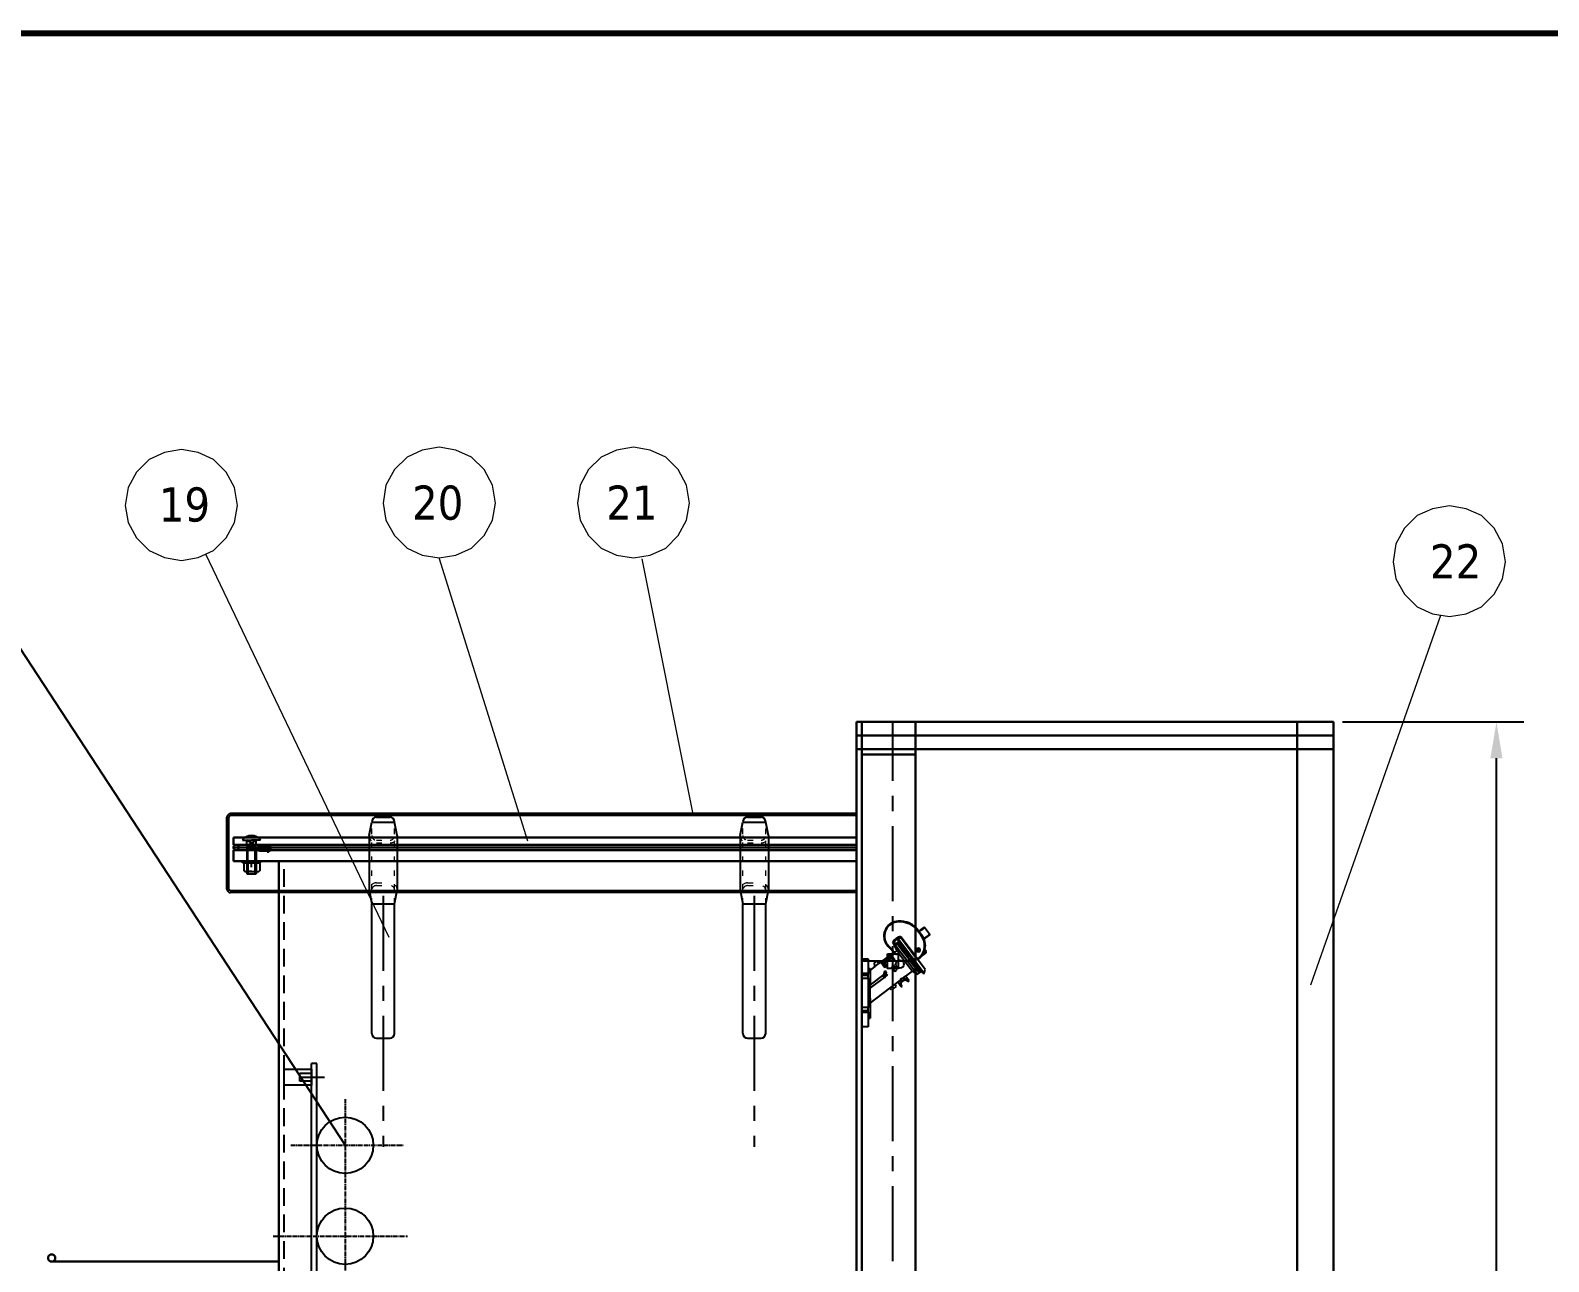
# Model space of a CAD drawing. Header units: millimetres. Extents: x 116956 to 138384, y -169944 to -162492.
# Drawn here: x 120085 to 121756, y -165932 to -164577 of the extents above; entities that cross this region are included whole.
import ezdxf

# ---------------------------------------------------------------- set-up
doc = ezdxf.new("R2010")
doc.units = ezdxf.units.MM
doc.header["$LTSCALE"] = 13
for name, pattern in [('ACAD_ISO03W100', [1.18, 0.47, -0.71]), ('CENTER', [50.8, 31.75, -6.35, 6.35, -6.35]), ('CENTER2', [1.125, 0.75, -0.125, 0.125, -0.125]), ('CENTERX2', [101.6, 63.5, -12.7, 12.7, -12.7]), ('DASHED', [0.75, 0.5, -0.25])]:
    doc.linetypes.add(name, pattern=pattern)
doc.layers.get('0').update_dxf_attribs({"color": 1, "linetype": 'CENTER'})
for name, color, linetype in [('1', 4, 'Continuous'), ('1轮廓实线层', 7, 'Continuous'), ('2细线层', 4, 'Continuous'), ('3中心线层', 1, 'CENTER'), ('4虚线层', 6, 'DASHED'), ('5剖面线层', 2, 'Continuous'), ('中心线', 1, 'CENTER2'), ('粗实线', 4, 'Continuous'), ('细实线', 2, 'Continuous')]:
    doc.layers.add(name, color=color, linetype=linetype)
doc.layers.add('标注、文本', color=3, linetype='Continuous', lineweight=25)
doc.layers.add('铁心', color=3, linetype='Continuous', lineweight=0)
doc.styles.get("Standard").update_dxf_attribs({"font": 'gbenor.shx', "bigfont": 'gbcbig.shx'})
doc.styles.add('Tahoma$001', font='tahoma.ttf', dxfattribs={"height": 2.159784})
doc.dimstyles.new('1-15', dxfattribs={"dimscale": 20, "dimtxt": 3.5, "dimasz": 2, "dimexe": 1.5, "dimexo": 0.5, "dimgap": 0.5, "dimtad": 1, "dimtoh": 1, "dimdec": 1, "dimdsep": 46, "dimtxsty": 'Standard', "dimcen": 2.5, "dimclrd": 3, "dimclre": 3, "dimclrt": 3, "dimadec": 0, "dimazin": 2, "dimtfac": 1, "dimtdec": 1, "dimtmove": 0, "dimatfit": 2, "dimfxl": 1, "dimarcsym": 0})

# ---------------------------------------------------------------- blocks, each defined once
blk = doc.blocks.new('846712')
at = {"layer": '1轮廓实线层', "color": 0, "ltscale": 0.5}
for p, q in [((12547.6, -733.9), (12572.7, -733.9)), ((12564.4, -718.9), (12558.4, -718.9)), ((12558.4, -1098.9), (12558.4, -718.9)), ((12564.4, -1098.9), (12564.4, -718.9)), ((12547.6, -1083.9), (12572.7, -1083.9)), ((12558.4, -1098.9), (12564.4, -1098.9))]:
    blk.add_line(p, q, dxfattribs=at)
at = {"layer": '中心线', "color": 1, "ltscale": 0.5}
for p, q in [((12595.4, -758.1), (12595.4, -1068.6)), ((12535.8, -808.9), (12660.2, -808.9)), ((12516.2, -908.9), (12664, -908.9)), ((12510.6, -1008.9), (12666.4, -1008.9))]:
    blk.add_line(p, q, dxfattribs=at)
at = {"layer": '标注、文本'}
for centre in [(12595.4, -808.9), (12595.4, -908.9), (12595.4, -1008.9)]:
    blk.add_circle(centre, 31, dxfattribs=at)
blk = doc.blocks.new('A$C35956794')
at = {"layer": '4虚线层', "ltscale": 5}
for points in [[(17.7, 373.9), (47.7, 373.9), (47.7, 356.1), (17.7, 356.1)], [(17.7, 373.9), (47.7, 373.9), (47.7, 356.1), (17.7, 356.1)], [(34.8, 369.3), (47.7, 369.3), (47.7, 360.7), (34.8, 360.7)], [(34.8, 369.3), (47.7, 369.3), (47.7, 360.7), (34.8, 360.7)], [(17.7, 23.9), (47.7, 23.9), (47.7, 6.1), (17.7, 6.1)], [(17.7, 23.9), (47.7, 23.9), (47.7, 6.1), (17.7, 6.1)], [(34.8, 19.3), (47.7, 19.3), (47.7, 10.7), (34.8, 10.7)], [(34.8, 19.3), (47.7, 19.3), (47.7, 10.7), (34.8, 10.7)]]:
    blk.add_lwpolyline(points, close=True, dxfattribs=at)
at = {"layer": '标注、文本'}
blk.add_blockref('846712', (-12510.6, 1098.9), dxfattribs=at)
blk = doc.blocks.new('*D1133')
at = {"layer": 'Defpoints', "color": 0, "transparency": 16777216}
for p in [(121519.1, -165338.3), (121698.6, -165338.3), (121519.1, -167088.3)]:
    blk.add_point(p, dxfattribs=at)
at = {"layer": '标注、文本', "color": 3, "lineweight": -2, "transparency": 16777216}
for p, q in [((121529.1, -165338.3), (121728.6, -165338.3)), ((121698.6, -167048.3), (121698.6, -165378.3)), ((121529.1, -167088.3), (121728.6, -167088.3))]:
    blk.add_line(p, q, dxfattribs=at)
at = {"layer": '标注、文本', "color": 3, "transparency": 16777216}
for points in [[(121691.9, -165378.3), (121705.2, -165378.3), (121698.6, -165338.3)], [(121691.9, -167048.3), (121705.2, -167048.3), (121698.6, -167088.3)]]:
    blk.add_solid(points, dxfattribs=at)
at = {"layer": '标注、文本', "color": 3, "transparency": 16777216, "insert": (121653.6, -166213.3), "char_height": 70, "attachment_point": 5, "rotation": 90}
blk.add_mtext('1750', dxfattribs=at)

msp = doc.modelspace()

# ---------------------------------------------------------------- hatches: boundary and pattern name
at = {"layer": '5剖面线层'}
msp.add_hatch(color=256, dxfattribs=at).paths.add_polyline_path([(120345.23, -165481.409, 1), (120345.23, -165473.409), (120337.459, -165473.409, 1), (120337.459, -165481.409)])

# ---------------------------------------------------------------- linework, layer by layer
at = {"color": 0, "lineweight": 25}
msp.add_line((121074.576, -165572.68), (121068.543, -165577.151), dxfattribs=at)
at = {"layer": '1', "color": 1, "linetype": 'CENTERX2', "lineweight": -3, "ltscale": 0.1}
for p, q in [((121034.066, -166988.258), (121034.066, -165338.305)), ((121034.066, -166988.258), (121034.066, -165338.305)), ((120473.066, -165529.577), (120473.066, -165806.041)), ((120881.6, -165529.577), (120881.6, -165806.041)), ((121059.066, -165601.532), (121000.066, -165601.532))]:
    msp.add_line(p, q, dxfattribs=at)
at = {"layer": '1', "color": 7, "linetype": 'Continuous', "lineweight": 25}
for p, q in [((121038.034, -165558.156), (121037.914, -165557.931)), ((121057.681, -165563.296), (121057.561, -165563.071)), ((121059.602, -165564.758), (121059.389, -165564.54)), ((121065.259, -165573.24), (121060.284, -165566.643)), ((121060.672, -165566.321), (121060.551, -165566.096)), ((121062.459, -165568.626), (121060.551, -165566.096)), ((121060.672, -165566.321), (121065.647, -165572.918)), ((121060.715, -165566.084), (121062.62, -165568.615)), ((121060.928, -165566.303), (121060.715, -165566.084)), ((121060.928, -165566.303), (121065.895, -165572.901)), ((121062.62, -165568.615), (121062.459, -165568.626)), ((121063.75, -165570.114), (121063.589, -165570.125)), ((121065.533, -165572.706), (121063.589, -165570.125)), ((121063.75, -165570.114), (121065.694, -165572.694)), ((121074.607, -165572.038), (121069.011, -165564.611)), ((121026.125, -165581.325), (121026.246, -165581.55)), ((121036.88, -165593.525), (121028.756, -165585.01)), ((121029.129, -165584.686), (121036.142, -165592.036)), ((121038.824, -165590.015), (121034.084, -165580.715)), ((121035.193, -165580.692), (121040.643, -165591.382)), ((121035.406, -165580.677), (121035.232, -165580.689)), ((121040.675, -165591.38), (121035.232, -165580.689)), ((121036.578, -165582.978), (121035.406, -165580.677)), ((121035.444, -165580.674), (121035.421, -165580.651)), ((121035.444, -165580.674), (121036.605, -165582.957)), ((121040.8, -165579.796), (121036.44, -165583.082)), ((121036.44, -165583.082), (121057.655, -165611.235)), ((121038.408, -165581.606), (121039.478, -165580.8)), ((121038.408, -165581.606), (121050.531, -165597.694)), ((121039.331, -165576.576), (121039.236, -165577.72)), ((121053.228, -165596.288), (121039.236, -165577.72)), ((121039.356, -165582.865), (121040.426, -165582.058)), ((121039.478, -165580.8), (121051.601, -165596.888)), ((121054.026, -165595.687), (121039.537, -165576.459)), ((121043.347, -165576.557), (121039.896, -165576.27)), ((121043.176, -165585.707), (121042.105, -165586.513)), ((121059.211, -165597.593), (121042.431, -165575.342)), ((121042.871, -165574.277), (121061.377, -165598.817)), ((121056.662, -165593.7), (121043.77, -165576.592)), ((121065.647, -165572.918), (121065.533, -165572.706)), ((121065.895, -165572.901), (121065.694, -165572.694)), ((121067.208, -165575.354), (121067.097, -165575.148)), ((121000.066, -165599.025), (121007.066, -165599.025)), ((121007.066, -165599.025), (121007.066, -165615.117)), ((121013.798, -165603.444), (121016.655, -165601.291)), ((121014.293, -165607.482), (121013.798, -165603.444)), ((121014.293, -165607.482), (121018.775, -165604.104)), ((121018.775, -165604.104), (121016.655, -165601.291)), ((121035.174, -165591.737), (121018.77, -165604.097)), ((121021.152, -165603.104), (121032.333, -165594.678)), ((121021.152, -165603.104), (121021.353, -165603.37)), ((121021.353, -165603.37), (121022.471, -165602.528)), ((121021.486, -165603.547), (121021.353, -165603.37)), ((121022.604, -165602.705), (121021.486, -165603.547)), ((121021.486, -165603.547), (121025.281, -165608.583)), ((121022.455, -165602.506), (121030.84, -165596.187)), ((121022.455, -165602.506), (121022.471, -165602.528)), ((121022.471, -165602.528), (121022.604, -165602.705)), ((121022.604, -165602.705), (121026.399, -165607.74)), ((121031.273, -165596.762), (121022.888, -165603.081)), ((121024.833, -165604.001), (121032.42, -165598.284)), ((121027.197, -165607.138), (121024.833, -165604.001)), ((121024.953, -165604.16), (121032.54, -165598.443)), ((121030.877, -165596.236), (121030.84, -165596.187)), ((121030.877, -165596.236), (121032.554, -165594.972)), ((121031.01, -165596.413), (121030.877, -165596.236)), ((121032.687, -165595.149), (121031.01, -165596.413)), ((121034.784, -165601.421), (121031.01, -165596.413)), ((121032.333, -165594.678), (121032.554, -165594.972)), ((121032.554, -165594.972), (121032.687, -165595.149)), ((121032.687, -165595.149), (121036.461, -165600.157)), ((121034.784, -165601.421), (121036.461, -165600.157)), ((121036.142, -165592.036), (121038.824, -165590.015)), ((121037.755, -165594.399), (121040.951, -165591.991)), ((121040.391, -165592.412), (121046.904, -165601.054)), ((121046.904, -165601.054), (121055.63, -165612.634)), ((121050.531, -165597.694), (121051.601, -165596.888)), ((121051.133, -165598.493), (121052.203, -165597.686)), ((121051.133, -165598.493), (121063.256, -165614.58)), ((121052.203, -165597.686), (121064.326, -165613.774)), ((121067.22, -165614.856), (121053.228, -165596.288)), ((121068.691, -165615.149), (121054.026, -165595.687)), ((121069.554, -165610.808), (121056.662, -165593.7)), ((121061.025, -165599.49), (121061.925, -165598.812)), ((121063.939, -165597.941), (121063.834, -165597.833)), ((121065.166, -165596.37), (121070.609, -165592.269)), ((121068.688, -165589.72), (121070.609, -165592.269)), ((121070.805, -165590.868), (121069.024, -165588.504)), ((121070.609, -165592.269), (121070.805, -165590.868)), ((121007.066, -165615.117), (121000.066, -165615.117)), ((121000.066, -165617.034), (121007.066, -165617.034)), ((121000.066, -165620.313), (121007.066, -165620.313)), ((121007.066, -165609.704), (121009.066, -165609.704)), ((121007.066, -165617.034), (121007.066, -165615.117)), ((121007.066, -165620.313), (121007.066, -165617.034)), ((121007.066, -165620.313), (121007.066, -165652.497)), ((121014.292, -165607.472), (121009.066, -165611.41)), ((121009.066, -165609.704), (121009.066, -165630.44)), ((121024.005, -165616.43), (121009.066, -165627.688)), ((121009.066, -165631.445), (121024.962, -165619.466)), ((121024.851, -165612.769), (121023.388, -165619.103)), ((121023.388, -165619.103), (121025.824, -165619.665)), ((121027.287, -165613.332), (121024.851, -165612.769)), ((121025.281, -165608.583), (121026.399, -165607.74)), ((121025.824, -165619.665), (121027.287, -165613.332)), ((121026.062, -165618.637), (121028.095, -165617.105)), ((121026.399, -165607.74), (121027.197, -165607.138)), ((121026.809, -165615.399), (121028.095, -165617.105)), ((121034.74, -165606.15), (121032.743, -165607.655)), ((121032.743, -165607.655), (121036.655, -165612.846)), ((121038.652, -165611.341), (121034.74, -165606.15)), ((121036.655, -165612.846), (121038.652, -165611.341)), ((121042.486, -165621.58), (121044.243, -165620.256)), ((121045.312, -165621.675), (121044.243, -165620.256)), ((121044.674, -165620.828), (121048.188, -165618.18)), ((121052.069, -165623.331), (121048.188, -165618.18)), ((121048.217, -165618.219), (121055.63, -165612.634)), ((121055.63, -165612.634), (121061.295, -165616.066)), ((121057.655, -165611.235), (121061.295, -165616.066)), ((121057.655, -165611.235), (121057.655, -165611.235)), ((121059.558, -165609.674), (121060.628, -165608.867)), ((121061.295, -165616.066), (121065.655, -165612.78)), ((121062.308, -165613.322), (121063.378, -165612.516)), ((121063.256, -165614.58), (121064.326, -165613.774)), ((121067.22, -165614.856), (121068.691, -165615.149)), ((121068.691, -165615.149), (121069.554, -165610.808)), ((121007.066, -165630.44), (121009.066, -165630.44)), ((121009.066, -165642.371), (121009.066, -165630.44)), ((121009.066, -165647.722), (121030.887, -165631.279)), ((121030.866, -165631.251), (121036.137, -165627.279)), ((121032.392, -165633.275), (121030.866, -165631.251)), ((121037.663, -165629.303), (121032.392, -165633.275)), ((121037.663, -165629.303), (121036.137, -165627.279)), ((121036.158, -165627.307), (121039.433, -165624.839)), ((121039.403, -165624.8), (121042.917, -165622.152)), ((121043.284, -165629.951), (121039.403, -165624.8)), ((121042.486, -165621.58), (121043.555, -165622.999)), ((121043.284, -165629.951), (121043.809, -165629.555)), ((121051.544, -165623.726), (121052.069, -165623.331)), ((121007.066, -165652.497), (121000.066, -165652.497)), ((121009.066, -165642.371), (121007.066, -165642.371)), ((121007.066, -165655.776), (121007.066, -165652.497)), ((121009.066, -165642.371), (121009.066, -165664.405)), ((121000.066, -165655.776), (121007.066, -165655.776)), ((121000.066, -165657.693), (121007.066, -165657.693)), ((121007.066, -165657.693), (121007.066, -165655.776)), ((121007.066, -165657.693), (121007.066, -165673.785)), ((121007.066, -165664.405), (121009.066, -165664.405)), ((121007.066, -165673.785), (121000.066, -165673.785))]:
    msp.add_line(p, q, dxfattribs=at)
at = {"layer": '1', "const_width": 6.541}
msp.add_lwpolyline([(117441.702, -169738.188), (124617.702, -169738.188), (124617.702, -164580.438), (117441.702, -164580.438), (117441.702, -169738.188)], dxfattribs=at)
at = {"layer": '1', "color": 7, "linetype": 'Continuous', "lineweight": 25, "extrusion": (0, 0, -1)}
msp.add_circle((-121062.233, -165589.462), 2, dxfattribs=at)
at = {"layer": '1', "color": 7, "linetype": 'Continuous', "lineweight": 25}
for centre, radius in [((121041.789, -165604.907), 4.5), ((121062.233, -165589.462), 1.134)]:
    msp.add_circle(centre, radius, dxfattribs=at)
for centre, radius, start, end in [((121047.677, -165626.641), 5.5, 37, 115.463041), ((121047.677, -165626.641), 5.5, 138.536959, 217), ((121043.508, -165629.156), 0.5, 307, 31.105387), ((121051.243, -165623.327), 0.5, 222.894613, 307)]:
    msp.add_arc(centre, radius, start, end, dxfattribs=at)
at = {"layer": '1', "color": 7, "linetype": 'Continuous', "lineweight": 25, "extrusion": (0, 0, -1)}
msp.add_arc((-121047.677, -165626.641), 4.369, 328.894613, 137.105387, dxfattribs=at)
at = {"layer": '1', "color": 7, "linetype": 'Continuous', "lineweight": 25}
for centre, major_axis, ratio, start_param, end_param in [((121040.338, -165573.973), (-14.092, -7.577), 0.99884025, 4.3639957, 6.55141726), ((121040.217, -165573.748), (14.092, 7.577), 0.99884025, 1.22240304, 3.14155831), ((121040.349, -165573.994), (13.652, 7.341), 0.99884025, 1.22240304, 3.4098246), ((121041.656, -165583.634), (22.899, 12.313), 0.99884025, 0.41949, 1.22240304), ((121038.106, -165558.65), (0.072, -0.495), 0.01643668, 1.52552008, 3.09631641), ((121041.777, -165583.858), (-22.899, -12.313), 0.99884025, 3.56108265, 4.3639957), ((121041.789, -165583.88), (22.459, 12.077), 0.99884025, 0.41949, 1.22240304), ((121041.818, -165583.622), (18.609, 18.157), 0.99834277, 0.13937006, 0.87111424), ((121057.376, -165563.691), (-0.306, -0.396), 0.04397233, 1.55116528, 3.12196161), ((121047.906, -165575.971), (13.652, 7.341), 0.99884025, 0.15263109, 0.41949), ((121047.773, -165575.725), (14.092, 7.577), 0.99884025, 0.15263008, 0.41949), ((121057.116, -165563.85), (-0.612, -0.791), 0.05698941, 3.13358416, 3.6194001), ((121047.894, -165575.95), (-14.092, -7.577), 0.99884025, 3.29422273, 3.56108265), ((121047.937, -165575.714), (11.452, 11.174), 0.99834277, 6.1556955, 6.42255536), ((121048.15, -165575.932), (11.452, 11.174), 0.99834277, 6.1556955, 6.28321619), ((121060.273, -165566.622), (-0.399, -0.301), 0.04758767, 1.56414743, 3.13390013), ((121059.916, -165566.687), (-0.799, -0.601), 0.05708026, 3.15974565, 3.67189583), ((121054.734, -165574.745), (13.658, 10.294), 0.00476333, -0.94434426, -0.05739813), ((121055.035, -165575.144), (13.976, 10.532), 0.00475281, 5.32250321, 6.28719916), ((121029.118, -165584.665), (0.362, 0.345), 0.04642525, 3.12881744, 4.69961376), ((121045.083, -165586.506), (-10.957, -5.892), 0.99884025, 4.39833045, 5.30467732), ((121045.06, -165586.464), (10.076, 5.418), 0.99884025, 1.30989262, 2.11845673), ((121045.276, -165586.708), (-0.817, 11.681), 0.99996192, 0.17228312, 0.96124965), ((121045.45, -165586.696), (-0.817, 11.681), 0.99996192, 0.48128088, 0.96124965), ((121045.301, -165586.447), (-8.188, -7.99), 0.99834277, 4.60207295, 4.97992946), ((121045.45, -165586.696), (-0.817, 11.681), 0.99996192, 0.18877934, 0.40585328), ((121055.035, -165575.144), (13.976, 10.532), 0.00475281, 2.94649352, 3.58215091), ((121054.734, -165574.745), (-13.577, -10.231), 0.00475281, 0.02653282, 0.3733367), ((121045.301, -165586.447), (-8.188, -7.99), 0.99834277, 4.19138708, 4.29170853), ((121050.485, -165584.374), (16.294, 8.761), 0.99884025, 4.89389019, 6.43576609), ((121050.474, -165584.353), (-16.734, -8.998), 0.99884025, 1.84872208, 3.29417344), ((121065.248, -165573.22), (-0.399, -0.301), 0.04758767, 1.56385942, 3.13390013), ((121064.896, -165573.298), (-0.799, -0.602), 0.00475281, 3.1564539, 3.66808606), ((121050.722, -165584.335), (13.599, 13.269), 0.99834277, 5.27624114, 5.89227917), ((121060.632, -165582.571), (-13.976, -10.532), 0.00475281, 3.14669955, 4.12383075), ((121061.63, -165595.83), (2.642, 1.421), 0.99884025, 4.13525179, 4.35456402), ((121061.872, -165595.813), (-2.147, -2.095), 0.99834277, 0.8170366, 0.86765709), ((121050.722, -165584.335), (13.599, 13.269), 0.99834277, 4.71019481, 4.85040605)]:
    msp.add_ellipse(centre, major_axis=major_axis, ratio=ratio, start_param=start_param, end_param=end_param, dxfattribs=at)
at = {"layer": '1', "color": 7, "linetype": 'Continuous', "lineweight": 25, "extrusion": (0, 0, -1)}
for centre, major_axis, ratio, start_param, end_param in [((121061.232, -165568.433), (-1.389, 0.182), 0.00123907, 3.14770872, 3.66653727), ((121062.694, -165570.375), (-1.056, -0.261), 0.00137568, 2.61411929, 3.13368622), ((121050.36, -165584.14), (11.36, -15.259), 0.99874491, 4.70655602, 4.85916587), ((121050.521, -165584.129), (11.106, -15.444), 0.99876988, 4.69007172, 5.56738076), ((121054.515, -165588.223), (-15.466, -11.353), 0.08906247, 2.7381645, 2.76768773), ((121035.672, -165592.212), (-2.084, 2.186), 0.01267621, 3.14307477, 4.08056763), ((121039.567, -165589.277), (1.384, -2.714), 0.00104004, 5.6008814, 6.28329839)]:
    msp.add_ellipse(centre, major_axis=major_axis, ratio=ratio, start_param=start_param, end_param=end_param, dxfattribs=at)
at = {"layer": '1', "color": 7, "linetype": 'Continuous', "lineweight": 25}
for points, knots in [([(121069.007, -165564.618), (121068.998, -165564.601), (121068.957, -165564.535), (121068.847, -165564.463), (121068.709, -165564.416), (121068.59, -165564.409), (121068.501, -165564.422), (121068.441, -165564.441), (121068.398, -165564.458), (121068.378, -165564.468), (121068.372, -165564.472)], [0, 0, 0, 0, 0.06047417, 0.24688575, 0.39669031, 0.5247827, 0.63381358, 0.72827515, 0.83552295, 1, 1, 1, 1]), ([(121035.193, -165580.692), (121035.197, -165580.698), (121035.165, -165580.703), (121035.046, -165580.71), (121034.958, -165580.712), (121034.642, -165580.717), (121034.362, -165580.717), (121034.084, -165580.715)], [0, 0, 0, 0, 0.25, 0.25, 0.5, 0.5, 1, 1, 1, 1]), ([(121042.431, -165575.342), (121042.434, -165575.348), (121042.45, -165575.318), (121042.502, -165575.202), (121042.538, -165575.115), (121042.662, -165574.808), (121042.767, -165574.542), (121042.871, -165574.277)], [0, 0, 0, 0, 0.25, 0.25, 0.5, 0.5, 1, 1, 1, 1]), ([(121065.278, -165572.073), (121065.461, -165572.277), (121065.64, -165572.487), (121066.065, -165573.005), (121066.308, -165573.32), (121066.77, -165573.962), (121066.99, -165574.289), (121067.617, -165575.287), (121067.991, -165575.976), (121068.322, -165576.688)], [0, 0, 0, 0, 0.14927532, 0.14927532, 0.36195649, 0.36195649, 0.57463766, 0.57463766, 1, 1, 1, 1]), ([(121068.543, -165577.151), (121068.542, -165577.151), (121068.537, -165577.143), (121068.517, -165577.104), (121068.502, -165577.074), (121068.462, -165576.989), (121068.438, -165576.936), (121068.382, -165576.817), (121068.352, -165576.752), (121068.322, -165576.688)], [0, 0, 0, 0, 0.25, 0.25, 0.5, 0.5, 0.75, 0.75, 1, 1, 1, 1]), ([(121074.576, -165572.68), (121074.577, -165572.678), (121074.584, -165572.67), (121074.608, -165572.642), (121074.653, -165572.574), (121074.699, -165572.465), (121074.716, -165572.317), (121074.687, -165572.163), (121074.633, -165572.08), (121074.605, -165572.047)], [0, 0, 0, 0, 0.04486945, 0.21301558, 0.33962872, 0.47950858, 0.65851945, 0.85796921, 1, 1, 1, 1]), ([(121036.88, -165593.525), (121036.795, -165593.437), (121036.722, -165593.333), (121036.587, -165593.105), (121036.525, -165592.98), (121036.409, -165592.723), (121036.355, -165592.59), (121036.248, -165592.317), (121036.195, -165592.176), (121036.142, -165592.036)], [0, 0, 0, 0, 0.25, 0.25, 0.5, 0.5, 0.75, 0.75, 1, 1, 1, 1]), ([(121040.643, -165591.382), (121040.579, -165591.256), (121040.475, -165591.139), (121040.217, -165590.905), (121040.067, -165590.793), (121039.739, -165590.569), (121039.561, -165590.457), (121039.2, -165590.237), (121039.012, -165590.127), (121038.824, -165590.015)], [0, 0, 0, 0, 0.25, 0.25, 0.5, 0.5, 0.75, 0.75, 1, 1, 1, 1]), ([(121061.377, -165598.817), (121061.147, -165598.798), (121060.921, -165598.75), (121060.549, -165598.627), (121060.395, -165598.561), (121060.249, -165598.484)], [0, 0, 0, 0, 0.56446627, 0.56446627, 1, 1, 1, 1]), ([(121062.034, -165598.8), (121062.199, -165598.777), (121062.358, -165598.74), (121062.667, -165598.642), (121062.816, -165598.58), (121063.096, -165598.436), (121063.228, -165598.354), (121063.479, -165598.17), (121063.599, -165598.067), (121063.708, -165597.957)], [0, 0, 0, 0, 0.25, 0.25, 0.5, 0.5, 0.75, 0.75, 1, 1, 1, 1]), ([(121062.274, -165598.783), (121062.439, -165598.76), (121062.598, -165598.724), (121062.905, -165598.625), (121063.053, -165598.563), (121063.332, -165598.42), (121063.463, -165598.338), (121063.712, -165598.154), (121063.831, -165598.051), (121063.939, -165597.941)], [0, 0, 0, 0, 0.25, 0.25, 0.5, 0.5, 0.75, 0.75, 1, 1, 1, 1])]:
    msp.add_open_spline(points, degree=3, knots=knots, dxfattribs=at)
at = {"layer": '1轮廓实线层'}
for p, q in [((120318.037, -165468.409), (120328.066, -165468.409)), ((120322.886, -165474.809), (120333.246, -165468.409)), ((120333.246, -165474.809), (120322.886, -165468.409)), ((120322.886, -165474.809), (120322.886, -165468.409)), ((120338.094, -165468.409), (120328.066, -165468.409)), ((120333.246, -165474.809), (120333.246, -165468.409)), ((120322.886, -165474.809), (120333.246, -165474.809)), ((120323.066, -165477.409), (120324.066, -165474.809)), ((120323.066, -165477.409), (120328.066, -165477.409)), ((120323.066, -165477.409), (120323.066, -165505.409)), ((120333.246, -165474.809), (120324.066, -165474.809)), ((120324.066, -165474.809), (120324.066, -165474.809)), ((120333.066, -165477.409), (120328.066, -165477.409)), ((120333.066, -165477.409), (120332.066, -165474.809)), ((120333.066, -165477.409), (120333.066, -165505.409)), ((120318.066, -165493.409), (120318.066, -165491.409)), ((120328.066, -165493.409), (120318.066, -165493.409)), ((120319.521, -165494.121), (120319.521, -165502.196)), ((120320.216, -165493.409), (120328.066, -165493.409)), ((120328.316, -165493.409), (120321.72, -165493.409)), ((120328.316, -165502.909), (120321.72, -165502.909)), ((120323.918, -165494.121), (120323.918, -165505.409)), ((120328.066, -165493.409), (120338.066, -165493.409)), ((120335.916, -165493.409), (120328.066, -165493.409)), ((120328.316, -165493.409), (120334.912, -165493.409)), ((120328.316, -165502.909), (120334.912, -165502.909)), ((120332.713, -165494.121), (120332.713, -165505.409)), ((120337.111, -165494.121), (120337.111, -165502.196)), ((120338.066, -165493.409), (120338.066, -165491.409)), ((120323.066, -165505.409), (120333.066, -165505.409))]:
    msp.add_line(p, q, dxfattribs=at)
for centre, radius, start, end in [((120327.995, -165475.798), 12.4, 89.672726, 143.421423), ((120327.936, -165476.201), 12.803, 37.488414, 89.417438), ((120321.72, -165497.158), 3.749, 54.090399, 125.909601), ((120321.72, -165499.16), 3.749, 234.090399, 305.909601), ((120328.316, -165507.335), 13.927, 71.593388, 108.406612), ((120328.316, -165488.982), 13.927, 251.593388, 288.406612), ((120334.912, -165497.158), 3.749, 54.090399, 125.909601), ((120334.912, -165499.16), 3.749, 234.090399, 305.909601)]:
    msp.add_arc(centre, radius, start, end, dxfattribs=at)
at = {"layer": '2细线层'}
for p, q in [((120324.066, -165505.409), (120324.066, -165474.809)), ((120332.066, -165505.409), (120332.066, -165474.809))]:
    msp.add_line(p, q, dxfattribs=at)
at = {"layer": '3中心线层'}
msp.add_line((120328.066, -165498.105), (120328.066, -165491.313), dxfattribs=at)
at = {"layer": '4虚线层'}
for p, q in [((120322.816, -165493.409), (120322.816, -165491.409)), ((120333.316, -165493.409), (120333.316, -165491.409))]:
    msp.add_line(p, q, dxfattribs=at)
at = {"layer": '4虚线层', "ltscale": 3}
msp.add_line((120364.066, -166982.258), (120364.066, -165491.409), dxfattribs=at)
msp.add_circle((120311.066, -165476.409), 3, dxfattribs=at)
at = {"layer": '标注、文本'}
for p, q in [((120001.832, -165148.534), (120431.066, -165804.257)), ((120301.066, -165522.189), (120301.066, -165443.206)), ((120303.066, -165522.189), (120303.066, -165443.206)), ((120994.066, -165439.206), (120305.066, -165439.206)), ((120994.066, -165441.206), (120305.066, -165441.206)), ((120457.566, -165463.447), (120460.566, -165448.447)), ((120460.566, -165448.447), (120485.566, -165448.447)), ((120465.566, -165443.206), (120480.566, -165443.206)), ((120488.566, -165463.447), (120485.566, -165448.447)), ((120866.1, -165463.447), (120869.1, -165448.447)), ((120869.1, -165448.447), (120894.1, -165448.447)), ((120874.1, -165443.206), (120889.1, -165443.206)), ((120897.1, -165463.447), (120894.1, -165448.447)), ((120457.566, -165463.447), (120457.566, -165523.447)), ((120488.566, -165463.447), (120488.566, -165523.447)), ((120866.1, -165463.447), (120866.1, -165523.447)), ((120897.1, -165463.447), (120897.1, -165523.447)), ((120994.066, -165524.189), (120305.066, -165524.189)), ((120994.066, -165526.189), (120305.066, -165526.189)), ((120457.566, -165523.447), (120460.566, -165538.447)), ((120485.566, -165538.447), (120488.566, -165523.447)), ((120866.1, -165523.447), (120869.1, -165538.447)), ((120894.1, -165538.447), (120897.1, -165523.447)), ((120460.566, -165681.189), (120460.566, -165538.447)), ((120460.566, -165538.447), (120485.566, -165538.447)), ((120485.566, -165681.189), (120485.566, -165538.447)), ((120869.1, -165681.189), (120869.1, -165538.447)), ((120869.1, -165538.447), (120894.1, -165538.447)), ((120894.1, -165681.189), (120894.1, -165538.447)), ((121000.066, -165597.025), (121000.066, -165671.785)), ((120994.066, -165617.258), (120994.066, -166980.258)), ((120465.566, -165686.189), (120480.566, -165686.189)), ((120874.1, -165686.189), (120889.1, -165686.189))]:
    msp.add_line(p, q, dxfattribs=at)
at = {"layer": '标注、文本', "color": 2, "linetype": 'ACAD_ISO03W100', "lineweight": 18}
for p, q in [((120460.566, -165538.447), (120460.566, -165448.206)), ((120485.566, -165538.447), (120485.566, -165448.206)), ((120869.1, -165538.447), (120869.1, -165448.206)), ((120894.1, -165538.447), (120894.1, -165448.206)), ((120465.566, -165468.447), (120480.566, -165468.447)), ((120874.1, -165468.447), (120889.1, -165468.447)), ((120465.566, -165471.447), (120480.566, -165471.447)), ((120874.1, -165471.447), (120889.1, -165471.447)), ((120465.566, -165515.447), (120480.566, -165515.447)), ((120465.566, -165518.447), (120480.566, -165518.447)), ((120874.1, -165515.447), (120889.1, -165515.447)), ((120874.1, -165518.447), (120889.1, -165518.447))]:
    msp.add_line(p, q, dxfattribs=at)
at = {"layer": '标注、文本', "color": 4, "lineweight": 30}
msp.add_line((120358.066, -165932.272), (120108.066, -165932.272), dxfattribs=at)
msp.add_circle((120108.066, -165928.272), 4, dxfattribs=at)
at = {"layer": '标注、文本'}
for centre, radius, start, end in [((120305.066, -165443.206), 4, 90, 180), ((120305.066, -165443.206), 2, 90, 180), ((120465.566, -165448.206), 5, 90, 180), ((120480.566, -165448.206), 5, 0, 90), ((120874.1, -165448.206), 5, 90, 180), ((120889.1, -165448.206), 5, 0, 90), ((120305.066, -165522.189), 4, 180, 270), ((120305.066, -165522.189), 2, 180, 270), ((120465.566, -165681.189), 5, 180, 270), ((120480.566, -165681.189), 5, 270, 0), ((120874.1, -165681.189), 5, 180, 270), ((120889.1, -165681.189), 5, 270, 0)]:
    msp.add_arc(centre, radius, start, end, dxfattribs=at)
at = {"layer": '标注、文本', "color": 2, "linetype": 'ACAD_ISO03W100', "lineweight": 18}
for centre, radius, start, end in [((120465.566, -165463.447), 8, 180, 270), ((120465.566, -165463.447), 5, 180, 270), ((120480.566, -165463.447), 5, 270, 0), ((120480.566, -165463.447), 8, 270, 0), ((120874.1, -165463.447), 8, 180, 270), ((120874.1, -165463.447), 5, 180, 270), ((120889.1, -165463.447), 5, 270, 0), ((120889.1, -165463.447), 8, 270, 0), ((120465.566, -165523.447), 8, 90, 180), ((120465.566, -165523.447), 5, 90, 180), ((120480.566, -165523.447), 8, 0, 90), ((120480.566, -165523.447), 5, 0, 90), ((120874.1, -165523.447), 8, 90, 180), ((120874.1, -165523.447), 5, 90, 180), ((120889.1, -165523.447), 8, 0, 90), ((120889.1, -165523.447), 5, 0, 90)]:
    msp.add_arc(centre, radius, start, end, dxfattribs=at)
at = {"layer": '粗实线', "lineweight": 30}
for p, q in [((120994.066, -166988.258), (120994.066, -165338.305)), ((120994.066, -165338.305), (121519.066, -165338.305)), ((120994.066, -165368.305), (120994.066, -165338.305)), ((120994.066, -165353.305), (121519.066, -165353.305)), ((121000.066, -166988.258), (121000.066, -165338.305)), ((121059.066, -166988.258), (121059.066, -165338.305)), ((121479.066, -166988.258), (121479.066, -165338.305)), ((121519.066, -166988.258), (121519.066, -165338.305)), ((121059.066, -165368.305), (120994.066, -165368.305)), ((120994.066, -165368.305), (121519.066, -165368.305)), ((121000.066, -165374.305), (121059.066, -165374.305)), ((120303.066, -165465.409), (120301.066, -165465.409)), ((120994.066, -165465.409), (120308.066, -165465.409)), ((120308.066, -165465.409), (120308.066, -165473.409)), ((120303.066, -165473.409), (120301.066, -165473.409)), ((120303.066, -165479.409), (120301.066, -165479.409)), ((120994.066, -165473.409), (120308.066, -165473.409)), ((120308.066, -165476.409), (120994.066, -165476.409)), ((120994.066, -165479.409), (120308.066, -165479.409)), ((120308.066, -165479.409), (120308.066, -165491.409)), ((120301.066, -165491.409), (120303.066, -165491.409)), ((120308.066, -165491.409), (120994.066, -165491.409)), ((120358.066, -166982.258), (120358.066, -165491.409))]:
    msp.add_line(p, q, dxfattribs=at)
at = {"layer": '粗实线'}
msp.add_line((120323.066, -165505.409), (120323.066, -165505.409), dxfattribs=at)
msp.add_lwpolyline([(121028.066, -165593.532), (121040.066, -165593.532), (121040.066, -165609.532), (121028.066, -165609.532)], close=True, dxfattribs=at)
at = {"layer": '细实线'}
msp.add_arc((120345.23, -165477.409), 4, 270, 90, dxfattribs=at)
at = {"layer": '铁心'}
for points in [[(120596.534, -165097.615), (120593.221, -165077.737), (120584.185, -165060.569), (120570.331, -165046.715), (120553.163, -165039.185), (120534.791, -165035.872), (120516.117, -165039.185), (120499.251, -165046.715), (120485.396, -165060.569), (120476.059, -165077.737), (120473.047, -165097.615), (120476.059, -165116.289), (120485.396, -165133.155), (120499.251, -165147.01), (120516.117, -165154.841), (120534.791, -165157.853), (120553.163, -165154.841), (120570.331, -165147.01), (120584.185, -165133.155), (120593.221, -165116.289)], [(120810.287, -165097.615), (120806.974, -165077.737), (120797.938, -165060.569), (120784.083, -165046.715), (120766.916, -165039.185), (120748.543, -165035.872), (120729.869, -165039.185), (120713.003, -165046.715), (120699.148, -165060.569), (120689.812, -165077.737), (120686.8, -165097.615), (120689.812, -165116.289), (120699.148, -165133.155), (120713.003, -165147.01), (120729.869, -165154.841), (120748.543, -165157.853), (120766.916, -165154.841), (120784.083, -165147.01), (120797.938, -165133.155), (120806.974, -165116.289)], [(120312.578, -165100.27), (120309.265, -165080.391), (120300.229, -165063.224), (120286.374, -165049.369), (120269.207, -165041.839), (120250.834, -165038.526), (120232.161, -165041.839), (120215.294, -165049.369), (120201.44, -165063.224), (120192.103, -165080.391), (120189.091, -165100.27), (120192.103, -165118.943), (120201.44, -165135.81), (120215.294, -165149.664), (120232.161, -165157.495), (120250.834, -165160.507), (120269.207, -165157.495), (120286.374, -165149.664), (120300.229, -165135.81), (120309.265, -165118.943)], [(121708.464, -165162.146), (121705.151, -165142.268), (121696.115, -165125.1), (121682.26, -165111.245), (121665.093, -165103.715), (121646.72, -165100.402), (121628.047, -165103.715), (121611.18, -165111.245), (121597.326, -165125.1), (121587.989, -165142.268), (121584.977, -165162.146), (121587.989, -165180.82), (121597.326, -165197.686), (121611.18, -165211.541), (121628.047, -165219.372), (121646.72, -165222.383), (121665.093, -165219.372), (121682.26, -165211.541), (121696.115, -165197.686), (121705.151, -165180.82)]]:
    msp.add_lwpolyline(points, close=True, dxfattribs=at)
for points in [[(120479.507, -165575.366), (120277.791, -165153.58), (120277.791, -165153.58)], [(120632.095, -165469.458), (120534.791, -165157.853), (120534.791, -165157.853)], [(120814.718, -165441.655), (120758.066, -165158.877), (120758.066, -165158.877)], [(121494.261, -165627.752), (121637.383, -165220.877), (121637.383, -165220.877)]]:
    msp.add_lwpolyline(points, dxfattribs=at)

# ---------------------------------------------------------------- block references
at = {"layer": '标注、文本'}
msp.add_blockref('A$C35956794', (120346.318, -166094.257), dxfattribs=at)

# ---------------------------------------------------------------- texts
at = {"layer": '铁心', "style": 'Tahoma$001'}
for s, p in [('19', (120226.019, -165117.741)), ('20', (120504.818, -165115.709)), ('21', (120718.57, -165115.709)), ('22', (121625.385, -165180.375))]:
    msp.add_text(s, height=37.5893, dxfattribs=at).set_placement(p)

# ---------------------------------------------------------------- dimensions: what is measured, and where the dimension line sits
at = {"layer": '标注、文本'}
dim = msp.add_linear_dim(base=(121698.563, -165338.305), p1=(121519.066, -167088.258), p2=(121519.066, -165338.305), angle=90, dimstyle='1-15', dxfattribs=at)
dim.commit()
dim.dimension.update_dxf_attribs({"geometry": '*D1133', "text_midpoint": (121653.563, -166213.281)})

doc.saveas('drawing.dxf')
